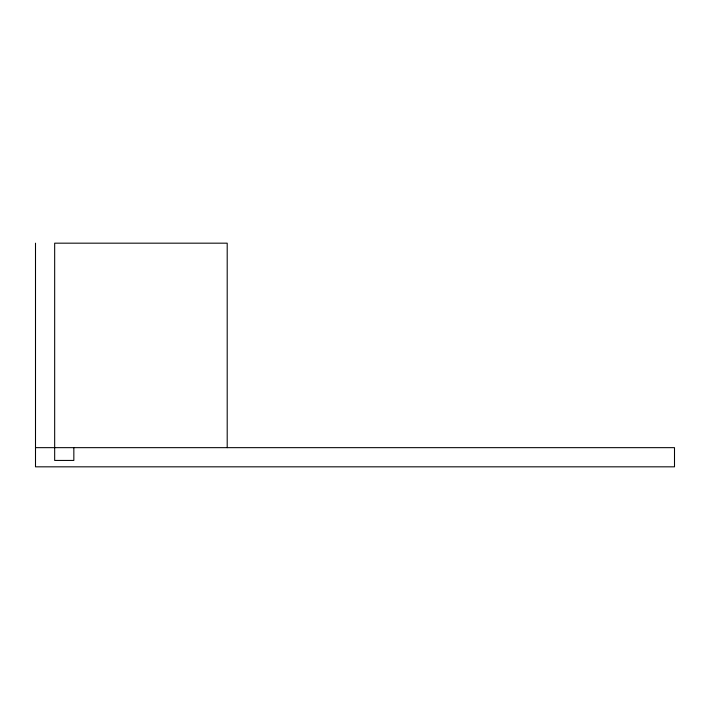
<?xml version="1.0" encoding="UTF-8"?>
<svg xmlns="http://www.w3.org/2000/svg" width="710" height="710" viewBox="0 0 710 710"><rect width="100%" height="100%" fill="white"/><g stroke="black" fill="none" stroke-linecap="round" stroke-linejoin="round"><path stroke-width="1.06" d="M35.5 447.655L674.5 447.655L674.5 466.825L35.5 466.825L35.5 243.175M227.2 447.655L227.2 243.175L54.67 243.175L54.67 460.435L73.84 460.435L73.84 447.655"/></g></svg>
